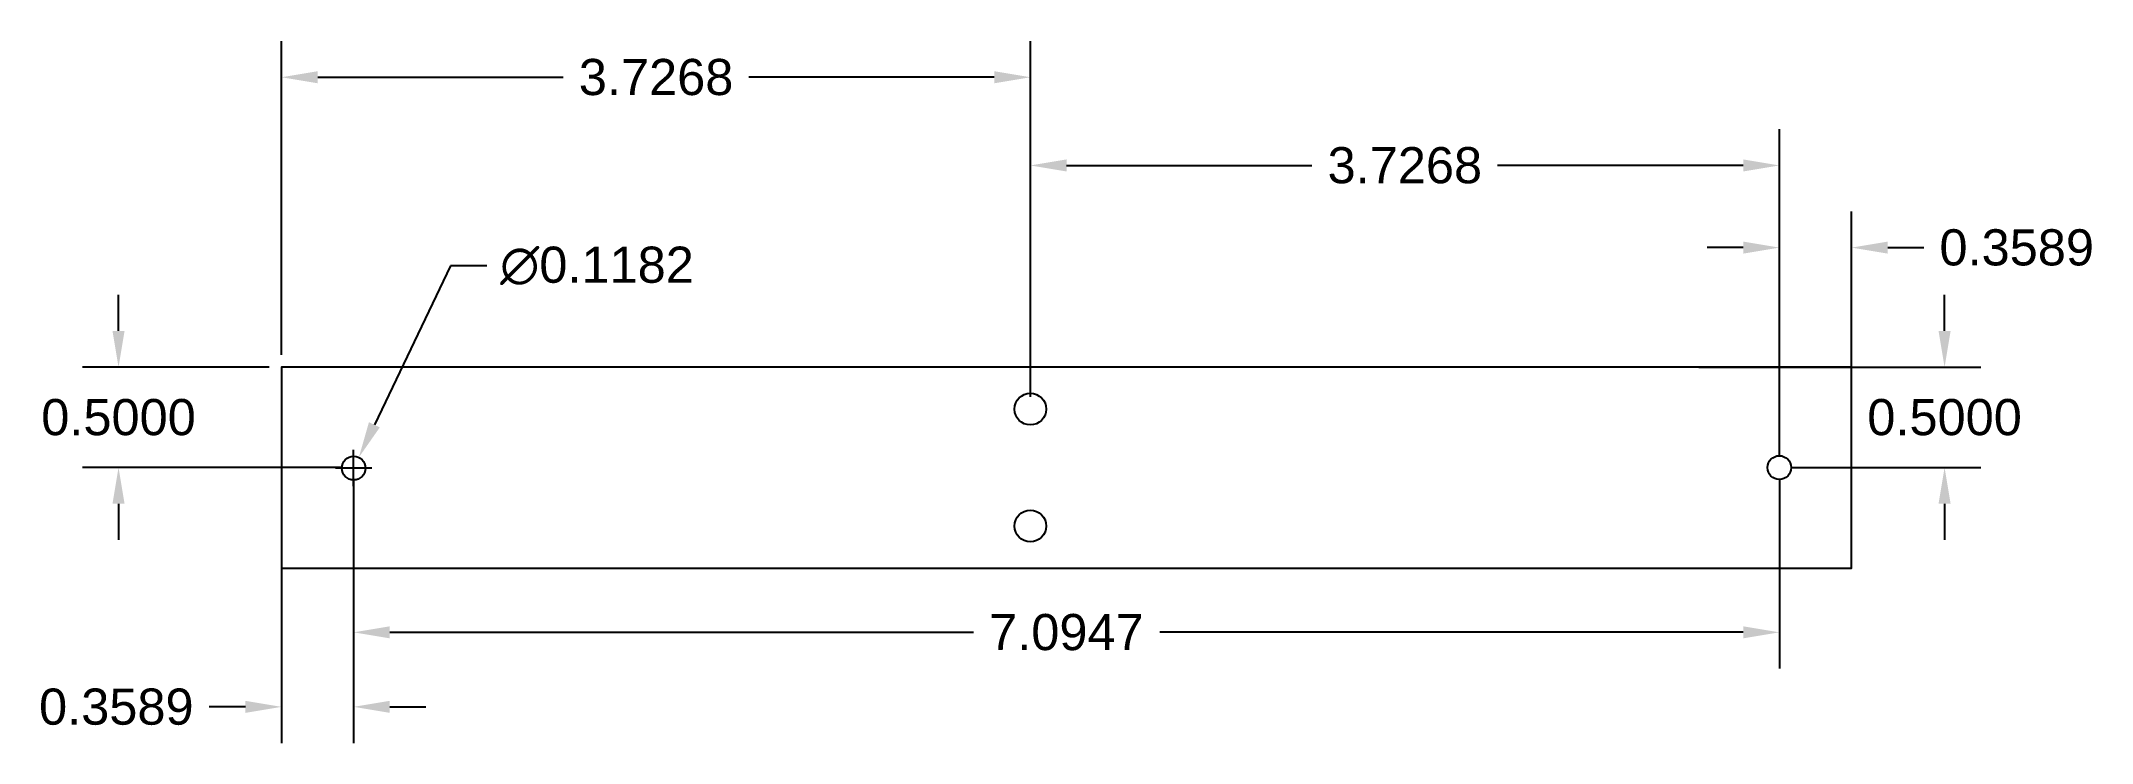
# Model space of a CAD drawing. Header units: inches. Extents: x 0.4 to 10.6, y 33.4 to 36.9.
import ezdxf

# ---------------------------------------------------------------- set-up
doc = ezdxf.new("R2010")
doc.units = ezdxf.units.IN
doc.header["$MEASUREMENT"] = 0
doc.layers.get('0').update_dxf_attribs({"color": 1})
doc.layers.add('dimensions', color=4, linetype='Continuous')
doc.styles.get("Standard").update_dxf_attribs({"font": 'Arial Regular.ttf'})
doc.dimstyles.get("Standard").update_dxf_attribs({"dimtxt": 0.18, "dimasz": 0.18, "dimexe": 0.18, "dimexo": 0.0625, "dimgap": 0.09, "dimtad": 0, "dimtih": 1, "dimtoh": 1, "dimdec": 4, "dimzin": 0, "dimdsep": 46, "dimtxsty": 'Standard', "dimcen": 0.09, "dimadec": 0, "dimazin": 0, "dimtfac": 1, "dimtdec": 4, "dimtofl": 0, "dimtmove": 0, "dimatfit": 3, "dimfxl": 1, "dimtolj": 1, "dimtzin": 0, "dimarcsym": 0})

# ---------------------------------------------------------------- blocks, each defined once
blk = doc.blocks.new('*D43')
at = {"layer": 'Defpoints', "color": 0, "transparency": 16777216}
for p in [(0.806, 35.236), (1.617, 35.236), (1.976, 34.736)]:
    blk.add_point(p, dxfattribs=at)
at = {"layer": 'dimensions', "color": 0, "lineweight": -2, "transparency": 16777216}
for p, q in [((0.806, 35.416), (0.806, 35.596)), ((1.555, 35.236), (0.626, 35.236)), ((1.913, 34.736), (0.626, 34.736)), ((0.806, 34.556), (0.806, 34.376))]:
    blk.add_line(p, q, dxfattribs=at)
at = {"layer": 'dimensions', "color": 0, "transparency": 16777216}
for points in [[(0.776, 35.416), (0.836, 35.416), (0.806, 35.236)], [(0.776, 34.556), (0.836, 34.556), (0.806, 34.736)]]:
    blk.add_solid(points, dxfattribs=at)
at = {"layer": 'dimensions', "color": 0, "transparency": 16777216, "insert": (0.806, 34.986), "char_height": 0.18, "attachment_point": 5}
blk.add_mtext('\\A1;0.5000', dxfattribs=at)
blk = doc.blocks.new('*D44')
at = {"layer": 'Defpoints', "color": 0, "transparency": 16777216}
for p in [(8.607, 35.236), (9.893, 35.236), (9.071, 34.736)]:
    blk.add_point(p, dxfattribs=at)
at = {"layer": 'dimensions', "color": 0, "lineweight": -2, "transparency": 16777216}
for p, q in [((9.893, 35.416), (9.893, 35.596)), ((8.67, 35.236), (10.073, 35.236)), ((9.133, 34.736), (10.073, 34.736)), ((9.893, 34.556), (9.893, 34.376))]:
    blk.add_line(p, q, dxfattribs=at)
at = {"layer": 'dimensions', "color": 0, "transparency": 16777216}
for points in [[(9.863, 35.416), (9.923, 35.416), (9.893, 35.236)], [(9.863, 34.556), (9.923, 34.556), (9.893, 34.736)]]:
    blk.add_solid(points, dxfattribs=at)
at = {"layer": 'dimensions', "color": 0, "transparency": 16777216, "insert": (9.893, 34.986), "char_height": 0.18, "attachment_point": 5}
blk.add_mtext('\\A1;0.5000', dxfattribs=at)
blk = doc.blocks.new('*D45')
at = {"layer": 'Defpoints', "color": 0, "transparency": 16777216}
for p in [(1.976, 34.736), (9.071, 34.736), (9.071, 33.916)]:
    blk.add_point(p, dxfattribs=at)
at = {"layer": 'dimensions', "color": 0, "lineweight": -2, "transparency": 16777216}
for p, q in [((1.976, 34.673), (1.976, 33.736)), ((9.071, 34.673), (9.071, 33.736)), ((2.156, 33.916), (5.06, 33.916)), ((8.891, 33.916), (5.987, 33.916))]:
    blk.add_line(p, q, dxfattribs=at)
at = {"layer": 'dimensions', "color": 0, "transparency": 16777216}
for points in [[(2.156, 33.946), (2.156, 33.886), (1.976, 33.916)], [(8.891, 33.946), (8.891, 33.886), (9.071, 33.916)]]:
    blk.add_solid(points, dxfattribs=at)
at = {"layer": 'dimensions', "color": 0, "transparency": 16777216, "insert": (5.523, 33.916), "char_height": 0.18, "attachment_point": 5}
blk.add_mtext('\\A1;7.0947', dxfattribs=at)
blk = doc.blocks.new('*D46')
at = {"layer": 'Defpoints', "color": 0, "transparency": 16777216}
for p in [(9.43, 35.831), (9.071, 34.736), (9.43, 34.736)]:
    blk.add_point(p, dxfattribs=at)
at = {"layer": 'dimensions', "color": 0, "lineweight": -2, "transparency": 16777216}
for p, q in [((9.071, 34.798), (9.071, 36.011)), ((9.43, 34.798), (9.43, 36.011)), ((8.891, 35.831), (8.711, 35.831)), ((9.61, 35.831), (9.79, 35.831))]:
    blk.add_line(p, q, dxfattribs=at)
at = {"layer": 'dimensions', "color": 0, "transparency": 16777216}
for points in [[(8.891, 35.861), (8.891, 35.801), (9.071, 35.831)], [(9.61, 35.861), (9.61, 35.801), (9.43, 35.831)]]:
    blk.add_solid(points, dxfattribs=at)
at = {"layer": 'dimensions', "color": 0, "transparency": 16777216, "insert": (10.252, 35.831), "char_height": 0.18, "attachment_point": 5}
blk.add_mtext('\\A1;0.3589', dxfattribs=at)
blk = doc.blocks.new('*D47')
at = {"layer": 'Defpoints', "color": 0, "transparency": 16777216}
for p in [(1.617, 34.736), (1.976, 34.736), (1.617, 33.545)]:
    blk.add_point(p, dxfattribs=at)
at = {"layer": 'dimensions', "color": 0, "lineweight": -2, "transparency": 16777216}
for p, q in [((1.617, 34.673), (1.617, 33.365)), ((1.976, 34.673), (1.976, 33.365)), ((1.437, 33.545), (1.257, 33.545)), ((2.156, 33.545), (2.336, 33.545))]:
    blk.add_line(p, q, dxfattribs=at)
at = {"layer": 'dimensions', "color": 0, "transparency": 16777216}
for points in [[(1.437, 33.575), (1.437, 33.515), (1.617, 33.545)], [(2.156, 33.575), (2.156, 33.515), (1.976, 33.545)]]:
    blk.add_solid(points, dxfattribs=at)
at = {"layer": 'dimensions', "color": 0, "transparency": 16777216, "insert": (0.795, 33.545), "char_height": 0.18, "attachment_point": 5}
blk.add_mtext('\\A1;0.3589', dxfattribs=at)
blk = doc.blocks.new('*D51')
at = {"layer": 'Defpoints', "color": 0, "transparency": 16777216}
for p in [(2.002, 34.787), (1.95, 34.68)]:
    blk.add_point(p, dxfattribs=at)
at = {"layer": 'dimensions', "color": 0, "lineweight": -2, "transparency": 16777216}
for p, q in [((2.458, 35.74), (2.079, 34.949)), ((2.638, 35.74), (2.458, 35.74)), ((1.976, 34.644), (1.976, 34.824)), ((1.886, 34.734), (2.066, 34.734))]:
    blk.add_line(p, q, dxfattribs=at)
at = {"layer": 'dimensions', "color": 0, "transparency": 16777216}
blk.add_solid([(2.052, 34.962), (2.106, 34.936), (2.002, 34.787)], dxfattribs=at)
at = {"layer": 'dimensions', "color": 0, "transparency": 16777216, "insert": (3.187, 35.74), "char_height": 0.18, "attachment_point": 5}
blk.add_mtext('\\A1;∅0.1182', dxfattribs=at)
blk = doc.blocks.new('*D55')
at = {"layer": 'Defpoints', "color": 0, "transparency": 16777216}
for p in [(9.071, 36.24), (5.344, 35.027), (9.071, 34.798)]:
    blk.add_point(p, dxfattribs=at)
at = {"layer": 'dimensions', "color": 0, "lineweight": -2, "transparency": 16777216}
for p, q in [((5.344, 35.089), (5.344, 36.42)), ((9.071, 34.861), (9.071, 36.42)), ((5.524, 36.24), (6.745, 36.24)), ((8.891, 36.24), (7.669, 36.24))]:
    blk.add_line(p, q, dxfattribs=at)
at = {"layer": 'dimensions', "color": 0, "transparency": 16777216}
for points in [[(5.524, 36.27), (5.524, 36.21), (5.344, 36.24)], [(8.891, 36.27), (8.891, 36.21), (9.071, 36.24)]]:
    blk.add_solid(points, dxfattribs=at)
at = {"layer": 'dimensions', "color": 0, "transparency": 16777216, "insert": (7.207, 36.24), "char_height": 0.18, "attachment_point": 5}
blk.add_mtext('\\A1;3.7268', dxfattribs=at)
blk = doc.blocks.new('*D56')
at = {"layer": 'Defpoints', "color": 0, "transparency": 16777216}
for p in [(1.617, 36.679), (1.617, 35.236), (5.344, 35.027)]:
    blk.add_point(p, dxfattribs=at)
at = {"layer": 'dimensions', "color": 0, "lineweight": -2, "transparency": 16777216}
for p, q in [((1.617, 35.298), (1.617, 36.859)), ((5.344, 35.089), (5.344, 36.859)), ((1.797, 36.679), (3.018, 36.679)), ((5.164, 36.679), (3.943, 36.679))]:
    blk.add_line(p, q, dxfattribs=at)
at = {"layer": 'dimensions', "color": 0, "transparency": 16777216}
for points in [[(1.797, 36.709), (1.797, 36.649), (1.617, 36.679)], [(5.164, 36.709), (5.164, 36.649), (5.344, 36.679)]]:
    blk.add_solid(points, dxfattribs=at)
at = {"layer": 'dimensions', "color": 0, "transparency": 16777216, "insert": (3.481, 36.679), "char_height": 0.18, "attachment_point": 5}
blk.add_mtext('\\A1;3.7268', dxfattribs=at)

msp = doc.modelspace()

# ---------------------------------------------------------------- linework, layer by layer
msp.add_lwpolyline([(1.61712, 34.23586), (9.42962, 34.23586), (9.42962, 35.23586), (1.61712, 35.23586)], close=True)
for centre, radius in [((5.34392, 35.0269), 0.07874), ((1.97598, 34.73363), 0.0591), ((9.07068, 34.73586), 0.0591), ((5.34393, 34.44484), 0.07874)]:
    msp.add_circle(centre, radius)

# ---------------------------------------------------------------- dimensions: what is measured, and where the dimension line sits
at = {"layer": 'dimensions'}
for base, p1, p2, picture, middle in [((1.61712, 36.67941), (5.34392, 35.0269), (1.61712, 35.23586), '*D56', (3.48052, 36.67941)), ((9.07068, 36.23963), (5.34392, 35.0269), (9.07068, 34.79836), '*D55', (7.2073, 36.23963)), ((9.42962, 35.83084), (9.07068, 34.73586), (9.42962, 34.73586), '*D46', (10.25165, 35.83084)), ((1.61712, 33.54512), (1.97598, 34.73583), (1.61712, 34.73583), '*D47', (0.79509, 33.54512)), ((9.07068, 33.91553), (1.97598, 34.73583), (9.07068, 34.73586), '*D45', (5.52333, 33.91553))]:
    dim = msp.add_linear_dim(base=base, p1=p1, p2=p2, dimstyle='Standard', dxfattribs=at)
    dim.commit()
    dim.dimension.update_dxf_attribs({"geometry": picture, "text_midpoint": middle})
dim = msp.add_diameter_dim_2p(p1=(1.95044, 34.68034), p2=(2.00152, 34.78693), dimstyle='Standard', dxfattribs=at)
dim.commit()
dim.dimension.update_dxf_attribs({"geometry": '*D51', "text_midpoint": (3.18727, 35.73967), "dimtype": 163})
for base, p1, p2, picture, middle in [((0.8062, 35.23586), (1.97598, 34.73583), (1.61712, 35.23586), '*D43', (0.8062, 34.98584)), ((9.89294, 35.23586), (9.07068, 34.73586), (8.60736, 35.23586), '*D44', (9.89294, 34.98586))]:
    dim = msp.add_linear_dim(base=base, p1=p1, p2=p2, angle=90, dimstyle='Standard', dxfattribs=at)
    dim.commit()
    dim.dimension.update_dxf_attribs({"geometry": picture, "text_midpoint": middle})

doc.saveas('drawing.dxf')
